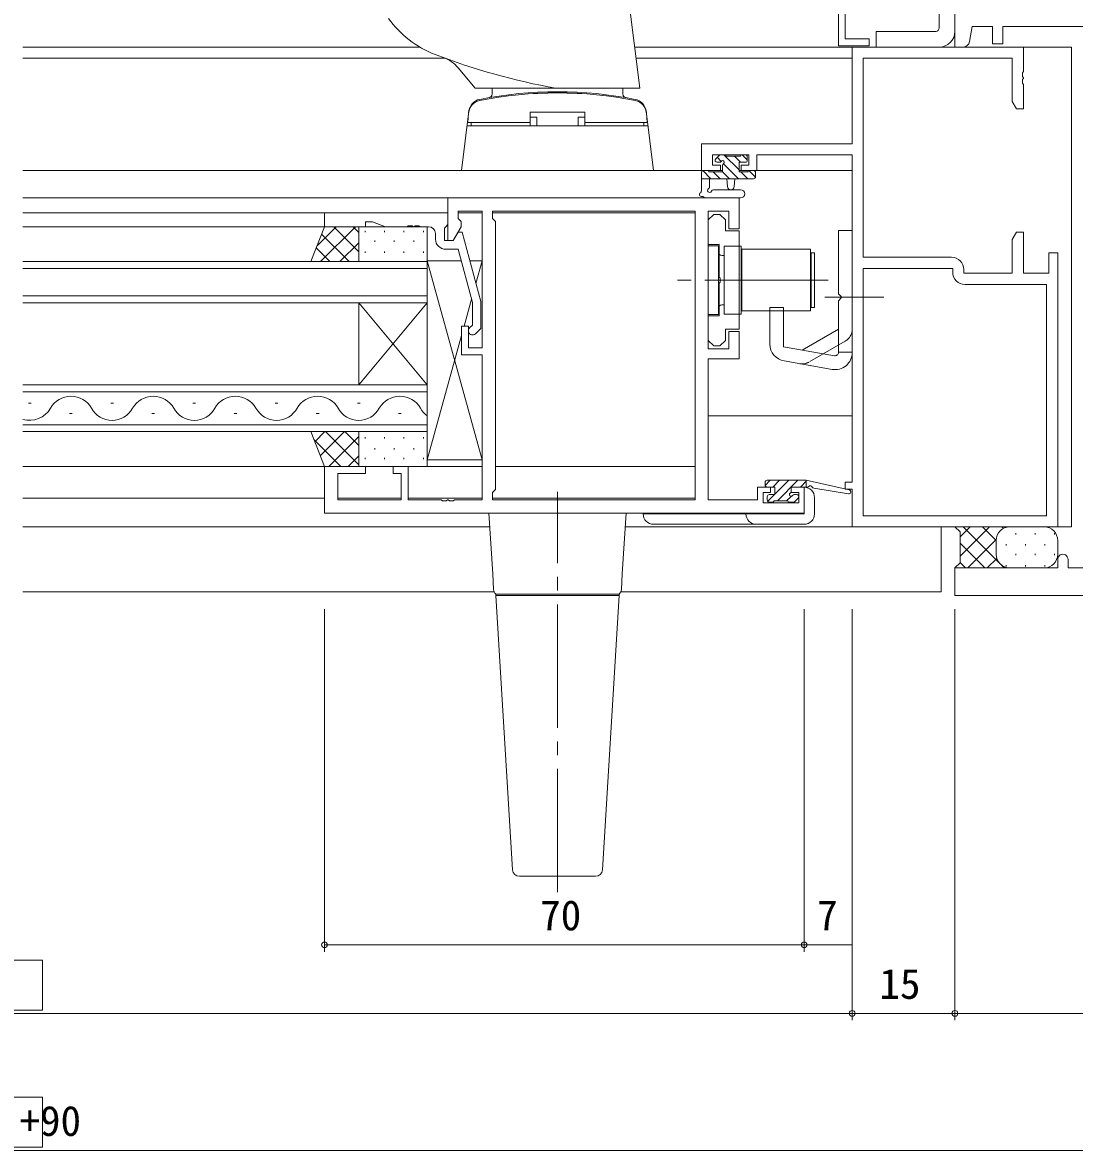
# Model space of a CAD drawing. Units: millimetres, scale not verified. Extents: x -567 to 567, y -403 to 403.
# Drawn here: x 191.2 to 344.7, y -251.5 to -86.9 of the extents above; entities that cross this region are included whole.
import ezdxf
from ezdxf.enums import TextEntityAlignment as Align

# ---------------------------------------------------------------- set-up
doc = ezdxf.new("R2010")
doc.units = ezdxf.units.MM
doc.header["$LTSCALE"] = 2
doc.linetypes.add('CHAIN2', pattern=[12, 9, -1, 1, -1])
doc.linetypes.add('DASHED3', pattern=[4, 3, -1])
for name, color, linetype, lineweight in [('0-1_USER1', 2, 'Continuous', 9), ('0-2_YKK_ZWAK', 4, 'Continuous', 9), ('0-4_YKK_12', 6, 'Continuous', 9), ('0-5_YKK_13', 7, 'Continuous', 9)]:
    doc.layers.add(name, color=color, linetype=linetype, lineweight=lineweight)
doc.styles.add('ＭＳ ゴシック', font='')
doc.styles.get('ＭＳ ゴシック').set_extended_font_data('MS Gothic')

msp = doc.modelspace()

# ---------------------------------------------------------------- linework, layer by layer
at = {"layer": '0-1_USER1'}
for p, q in [((191.274, -90.48), (249.203, -90.48)), ((280.537, -90.48), (312.574, -90.48)), ((191.274, -92.11), (252.908, -92.11)), ((280.737, -92.11), (312.274, -92.11)), ((191.274, -108.48), (255.765, -108.48)), ((282.783, -108.48), (293.374, -108.48)), ((295.774, -108.48), (312.274, -108.48)), ((191.274, -112.48), (289.344, -112.48)), ((191.274, -114.68), (253.274, -114.68)), ((254.776, -114.68), (258.273, -114.68)), ((259.776, -114.68), (289.344, -114.68)), ((289.344, -156.28), (289.344, -114.71)), ((191.274, -116.68), (235.274, -116.68)), ((250.274, -121.78), (191.274, -121.78)), ((250.274, -127.78), (250.274, -121.78)), ((191.274, -122.78), (250.274, -122.78)), ((250.274, -126.78), (191.274, -126.78)), ((191.274, -127.78), (250.274, -127.78)), ((240.274, -139.78), (240.274, -127.78)), ((250.274, -139.78), (240.274, -127.78)), ((250.274, -127.78), (240.274, -139.78)), ((250.274, -139.78), (250.274, -127.78)), ((250.274, -139.78), (191.274, -139.78)), ((250.274, -146.58), (250.274, -139.78)), ((191.274, -140.78), (250.274, -140.78)), ((192.074, -142.42), (192.474, -142.42)), ((204.074, -142.42), (204.474, -142.42)), ((216.074, -142.42), (216.474, -142.42)), ((228.074, -142.42), (228.474, -142.42)), ((240.074, -142.42), (240.474, -142.42)), ((198.074, -143.94), (198.474, -143.94)), ((210.074, -143.94), (210.474, -143.94)), ((222.074, -143.94), (222.474, -143.94)), ((234.074, -143.94), (234.474, -143.94)), ((246.074, -143.94), (246.474, -143.94)), ((291.274, -144.28), (312.274, -144.28)), ((250.274, -145.58), (191.274, -145.58)), ((191.274, -146.58), (250.274, -146.58)), ((191.274, -151.68), (258.274, -151.68)), ((260.204, -151.68), (289.344, -151.68)), ((191.274, -156.28), (235.274, -156.28)), ((237.206, -156.28), (246.473, -156.28)), ((247.476, -156.28), (258.273, -156.28)), ((259.776, -156.28), (289.344, -156.28)), ((311.774, -154.98), (311.774, -155.073)), ((191.274, -160.48), (259.396, -160.48)), ((279.152, -160.48), (312.574, -160.48)), ((325.274, -160.48), (325.274, -169.98)), ((260.052, -169.98), (191.274, -169.98)), ((325.274, -169.98), (278.496, -169.98))]:
    msp.add_line(p, q, dxfattribs=at)
msp.add_lwpolyline([(341.974, -160.48), (344.274, -160.48), (344.274, -90.48), (336.774, -90.48)], dxfattribs=at)
for centre, start, end in [((198.274, -144.857), 29.20254, 150.79746), ((210.274, -144.857), 29.20254, 150.79746), ((222.274, -144.857), 29.20254, 150.79746), ((234.274, -144.857), 29.20254, 150.79746), ((246.274, -144.857), 29.20254, 150.79746), ((192.274, -141.503), 253.08415, 330.79746), ((204.274, -141.503), 209.20254, 330.79746), ((216.274, -141.503), 209.20254, 330.79746), ((228.274, -141.503), 209.20254, 330.79746), ((240.274, -141.503), 209.20254, 330.79746), ((252.274, -141.503), 209.20254, 234.41334)]:
    msp.add_arc(centre, 3.437, start, end, dxfattribs=at)
at = {"layer": '0-2_YKK_ZWAK'}
for p, q in [((278.975, -77.754), (281.274, -96.48)), ((315.774, -88.18), (324.474, -88.18)), ((254.775, -93.501), (257.274, -96.48)), ((257.274, -96.48), (281.274, -96.48)), ((259.739, -96.48), (259.724, -97.362)), ((278.809, -96.48), (278.824, -97.362)), ((256.337, -99.822), (255.274, -108.48)), ((256.174, -101.48), (256.298, -100.064)), ((265.274, -99.98), (273.274, -99.98)), ((265.274, -99.98), (265.274, -101.98)), ((273.274, -99.98), (273.274, -101.98)), ((282.211, -99.822), (283.274, -108.48)), ((282.374, -101.48), (282.25, -100.064)), ((256.072, -101.98), (282.476, -101.98)), ((256.174, -101.48), (265.274, -101.48)), ((256.674, -101.98), (256.674, -101.48)), ((256.674, -101.98), (265.274, -101.98)), ((265.274, -100.713), (266.274, -100.713)), ((266.274, -101.98), (266.274, -100.713)), ((273.274, -100.713), (272.274, -100.713)), ((272.274, -101.98), (272.274, -100.713)), ((282.374, -101.48), (273.274, -101.48)), ((281.874, -101.98), (273.274, -101.98)), ((281.874, -101.98), (281.874, -101.48)), ((292.862, -106.268), (292.362, -106.768)), ((292.576, -106.554), (293.165, -107.143)), ((293.674, -106.18), (293.074, -106.18)), ((293.549, -106.18), (295.774, -108.406)), ((295.974, -106.38), (293.874, -106.38)), ((295.096, -106.38), (295.996, -107.28)), ((296.674, -106.18), (296.174, -106.18)), ((296.243, -106.18), (296.974, -106.911)), ((296.974, -106.98), (296.974, -106.48)), ((255.274, -108.48), (283.274, -108.48)), ((290.477, -108.496), (291.66, -109.68)), ((291.174, -108.48), (290.574, -108.48)), ((292.574, -107.28), (292.913, -107.28)), ((293.511, -107.489), (295.702, -109.68)), ((297.207, -108.492), (298.166, -109.45)), ((297.874, -108.48), (297.274, -108.48)), ((290.274, -108.78), (290.274, -111.46)), ((290.274, -109.641), (290.313, -109.68)), ((290.274, -109.68), (297.874, -109.68)), ((291.474, -110.86), (291.474, -109.68)), ((292.007, -108.68), (293.007, -109.68)), ((293.355, -108.68), (294.355, -109.68)), ((293.974, -109.68), (294.076, -110.824)), ((295.174, -109.68), (295.072, -110.824)), ((296.049, -108.68), (297.049, -109.68)), ((298.174, -109.38), (298.174, -108.78)), ((296.002, -111.28), (292.041, -111.277)), ((296.002, -112.48), (290.84, -112.48)), ((234.187, -119.451), (236.958, -116.68)), ((234.687, -121.78), (239.787, -116.68)), ((236.613, -116.68), (240.274, -120.341)), ((239.442, -116.68), (240.274, -117.512)), ((234.855, -117.75), (238.885, -121.78)), ((241.214, -117.284), (241.214, -117.484)), ((244.044, -117.284), (244.044, -117.484)), ((246.874, -117.284), (246.874, -117.484)), ((249.704, -117.284), (249.704, -117.484)), ((310.274, -126.48), (310.274, -117.23)), ((310.274, -117.23), (312.274, -117.23)), ((312.274, -117.23), (312.274, -135.045)), ((234.058, -119.781), (236.057, -121.78)), ((237.515, -121.78), (240.274, -119.021)), ((242.629, -118.699), (242.629, -118.899)), ((245.459, -118.699), (245.459, -118.899)), ((248.289, -118.699), (248.289, -118.899)), ((291.274, -119.481), (292.774, -119.481)), ((291.274, -129.481), (291.274, -119.481)), ((292.774, -129.481), (292.774, -119.481)), ((296.174, -119.981), (306.174, -119.981)), ((306.174, -128.981), (306.174, -119.981)), ((241.214, -120.314), (241.214, -120.514)), ((242.629, -121.729), (242.629, -121.78)), ((244.044, -120.314), (244.044, -120.514)), ((245.459, -121.729), (245.459, -121.78)), ((246.874, -120.314), (246.874, -120.514)), ((248.289, -121.729), (248.289, -121.78)), ((249.704, -120.314), (249.704, -120.514)), ((258.274, -150.68), (250.274, -121.68)), ((258.274, -121.68), (257.37, -124.957)), ((293.574, -120.881), (293.274, -120.881)), ((293.574, -120.881), (293.574, -128.081)), ((306.774, -120.481), (306.774, -128.481)), ((310.674, -126.88), (310.274, -126.48)), ((256.74, -127.241), (255.653, -131.18)), ((293.574, -128.081), (293.274, -128.081)), ((296.174, -127.481), (296.074, -127.481)), ((310.674, -127.08), (310.274, -127.48)), ((310.274, -135.045), (310.274, -127.48)), ((310.674, -127.08), (310.674, -126.88)), ((292.774, -129.481), (291.274, -129.481)), ((300.274, -133.811), (300.274, -128.48)), ((300.274, -128.48), (302.274, -128.48)), ((302.274, -134.23), (302.274, -128.48)), ((310.274, -131.641), (304.967, -134.705)), ((255.274, -132.555), (250.274, -150.68)), ((302.274, -134.23), (309.687, -135.537)), ((302.34, -136.273), (309.34, -137.507)), ((310.274, -134.98), (312.274, -134.98)), ((237.672, -151.68), (233.727, -147.735)), ((235.342, -146.58), (233.857, -148.066)), ((238.171, -146.58), (234.653, -150.098)), ((240.274, -151.453), (235.401, -146.58)), ((240.274, -147.305), (235.899, -151.68)), ((240.274, -148.625), (238.229, -146.58)), ((241.214, -147.584), (241.214, -147.384)), ((244.044, -147.584), (244.044, -147.384)), ((246.874, -147.584), (246.874, -147.384)), ((249.704, -147.584), (249.704, -147.384)), ((242.629, -149.199), (242.629, -148.999)), ((245.459, -149.199), (245.459, -148.999)), ((248.289, -149.199), (248.289, -148.999)), ((240.274, -150.134), (238.728, -151.68)), ((241.214, -150.614), (241.214, -150.414)), ((244.044, -150.614), (244.044, -150.414)), ((246.874, -150.614), (246.874, -150.414)), ((249.704, -150.614), (249.704, -150.414)), ((299.576, -153.98), (299.576, -154.38)), ((300.329, -153.68), (299.58, -154.429)), ((299.876, -153.68), (305.574, -153.68)), ((299.876, -154.68), (300.976, -154.68)), ((301.676, -153.68), (300.676, -154.68)), ((303.023, -153.68), (300.976, -155.727)), ((304.37, -153.68), (301.37, -156.68)), ((305.574, -153.824), (304.717, -154.68)), ((305.276, -154.7), (305.276, -158.6)), ((305.574, -153.68), (305.574, -154.68)), ((305.574, -153.68), (311.84, -155.088)), ((305.574, -154.68), (305.661, -154.694)), ((299.876, -156.08), (299.876, -156.58)), ((300.923, -155.78), (299.939, -156.764)), ((303.367, -156.03), (302.717, -156.68)), ((304.176, -155.78), (303.837, -155.78)), ((303.888, -156.792), (304.388, -156.292)), ((306.687, -154.86), (311.726, -155.676)), ((306.776, -158.6), (306.776, -156.2)), ((300.176, -156.88), (300.676, -156.88)), ((300.876, -156.68), (302.876, -156.68)), ((303.076, -156.88), (303.676, -156.88)), ((259.816, -167.341), (259.274, -158.48)), ((279.274, -158.48), (278.276, -158.48)), ((279.274, -158.48), (278.732, -167.341)), ((305.276, -158.6), (281.776, -158.6)), ((283.276, -160.1), (305.276, -160.1)), ((332.303, -160.48), (328.024, -164.76)), ((329.475, -160.48), (328.024, -161.931)), ((333.692, -165.704), (328.468, -160.48)), ((333.274, -162.457), (331.297, -160.48)), ((334.351, -160.706), (334.125, -160.48)), ((335.132, -160.48), (335.126, -160.486)), ((335.274, -160.48), (340.274, -160.48)), ((331.64, -166.48), (328.024, -162.864)), ((333.279, -162.333), (329.132, -166.48)), ((333.274, -164.48), (333.274, -162.48)), ((333.274, -162.48), (333.274, -164.48)), ((336.142, -161.604), (336.142, -161.404)), ((338.972, -161.604), (338.972, -161.404)), ((341.802, -161.604), (341.802, -161.404)), ((342.274, -162.48), (342.274, -164.48)), ((333.312, -164.634), (333.312, -164.434)), ((334.727, -163.219), (334.727, -163.019)), ((336.142, -164.634), (336.142, -164.434)), ((337.557, -163.219), (337.557, -163.019)), ((338.972, -164.634), (338.972, -164.434)), ((340.387, -163.219), (340.387, -163.019)), ((341.802, -164.634), (341.802, -164.434)), ((328.812, -166.48), (328.024, -165.693)), ((333.365, -165.076), (331.96, -166.48)), ((334.468, -166.48), (334.05, -166.062)), ((334.727, -166.249), (334.727, -166.049)), ((337.557, -166.249), (337.557, -166.049)), ((340.387, -166.249), (340.387, -166.049)), ((259.816, -167.341), (259.955, -169.607)), ((278.732, -167.341), (278.593, -169.607)), ((334.837, -166.432), (334.789, -166.48)), ((340.274, -166.48), (335.274, -166.48)), ((259.938, -169.341), (259.931, -169.219)), ((278.617, -169.219), (278.61, -169.341)), ((260.936, -170.28), (260.274, -170.28)), ((260.274, -170.28), (260.274, -170.48)), ((260.274, -170.48), (262.717, -210.541)), ((260.274, -170.48), (278.274, -170.48)), ((278.274, -170.48), (260.274, -170.48)), ((260.994, -170.28), (260.936, -170.28)), ((275.831, -210.541), (278.274, -170.48)), ((278.274, -170.28), (277.612, -170.28)), ((278.274, -170.48), (278.274, -170.28)), ((263.715, -211.48), (274.833, -211.48))]:
    msp.add_line(p, q, dxfattribs=at)
at = {"layer": '0-2_YKK_ZWAK', "linetype": 'DASHED3'}
for p, q in [((306.274, -121.481), (306.174, -121.481)), ((306.274, -127.481), (306.174, -127.481)), ((311.274, -133.373), (305.967, -136.437))]:
    msp.add_line(p, q, dxfattribs=at)
at = {"layer": '0-2_YKK_ZWAK', "linetype": 'CHAIN2'}
for p, q in [((308.774, -124.481), (286.344, -124.481)), ((308.274, -126.98), (316.904, -126.98)), ((269.274, -213.789), (269.274, -155.375))]:
    msp.add_line(p, q, dxfattribs=at)
at = {"layer": '0-2_YKK_ZWAK'}
for points in [[(324.974, -87.68), (324.974, -75.48), (327.274, -75.48), (327.274, -88.18)], [(324.974, -90.48), (315.774, -90.48), (315.774, -88.18)], [(293.374, -107.741), (293.374, -108.68), (291.374, -108.68)], [(297.074, -108.68), (295.774, -108.68), (295.774, -107.28), (296.674, -107.28)], [(306.174, -128.981), (296.174, -128.981), (296.174, -119.981)], [(258.274, -135.68), (258.274, -150.68), (250.274, -150.68), (250.274, -121.68), (255.25, -121.68)], [(256.492, -121.68), (258.274, -121.68), (258.274, -134.08)], [(296.174, -121.481), (296.074, -121.481), (296.074, -127.481)], [(306.774, -120.481), (306.274, -120.481), (306.274, -128.481), (306.774, -128.481)], [(300.976, -154.68), (300.976, -155.78), (300.176, -155.78)], [(303.376, -155.319), (303.376, -154.68), (305.574, -154.68)], [(278.276, -158.48), (260.272, -158.48), (259.274, -158.48)], [(327.274, -166.48), (328.024, -165.73), (328.024, -161.23), (327.274, -160.48), (335.274, -160.48)], [(335.274, -166.48), (327.274, -166.48), (328.024, -165.73), (328.024, -161.23), (327.274, -160.48)], [(277.612, -170.28), (277.554, -170.28), (269.274, -170.28), (260.994, -170.28)]]:
    msp.add_lwpolyline(points, dxfattribs=at)
for points in [[(240.274, -121.78), (240.274, -116.68), (235.274, -116.68), (233.274, -121.78)], [(240.274, -116.68), (240.274, -121.78), (250.274, -121.78), (250.274, -116.68)], [(293.574, -129.431), (293.574, -119.531), (296.074, -119.531), (296.074, -129.431)], [(240.274, -146.58), (240.274, -151.68), (235.274, -151.68), (233.274, -146.58)], [(240.274, -151.68), (240.274, -146.58), (250.274, -146.58), (250.274, -151.68)]]:
    msp.add_lwpolyline(points, close=True, dxfattribs=at)
for centre, radius, start, end in [((256.812, -77.553), 15, 215.67719, 248.89946), ((324.474, -87.68), 0.5, 270, 0), ((324.974, -88.18), 2.3, 270, 0), ((285.974, -1.98), 96.004, 248.89946, 259.84414), ((250.944, -96.715), 5, 40, 69.70749), ((269.274, -154.78), 57.8, 78.68116, 101.31884), ((258.29, -100.238), 2, 101.35225, 175), ((258.3, -100.243), 2, 101.34174, 173), ((258.322, -100.065), 2, 101.31884, 173), ((269.274, -154.946), 57.8, 78.64775, 101.35225), ((269.274, -154.954), 57.8, 78.65884, 101.34174), ((259.224, -97.353), 0.5, 279.92669, 359), ((279.324, -97.353), 0.5, 181, 260.07331), ((280.226, -100.065), 2, 7, 78.68116), ((280.248, -100.243), 2, 7, 78.65826), ((280.258, -100.238), 2, 5, 78.64775), ((292.574, -106.98), 0.3, 135, 270), ((293.074, -106.48), 0.3, 90, 135), ((293.674, -106.38), 0.2, 0, 90), ((296.174, -106.38), 0.2, 90, 180), ((296.674, -106.48), 0.3, 0, 90), ((296.674, -106.98), 0.3, 270, 0), ((290.574, -108.78), 0.3, 90, 180), ((291.174, -108.68), 0.2, 0, 90), ((292.913, -106.98), 0.3, 270, 326.94427), ((293.374, -107.28), 0.25, 303.05573, 146.94427), ((293.674, -107.741), 0.3, 123.05573, 180), ((297.274, -108.68), 0.2, 90, 180), ((297.874, -108.78), 0.3, 0, 90), ((297.874, -109.38), 0.3, 270, 0), ((290.274, -111.98), 0.3, 120, 280.52878), ((289.974, -111.46), 0.3, 300, 0), ((291.474, -111.38), 0.3, 120, 340.81024), ((291.174, -110.86), 0.3, 300, 0), ((292.041, -111.577), 0.3, 89.95977, 160.81024), ((294.574, -110.78), 0.5, 185.09207, 354.90793), ((296.002, -111.88), 0.6, 269.95977, 89.95977), ((290.384, -112.57), 0.3, 40.52878, 100.52878), ((290.84, -112.18), 0.3, 220.52878, 270), ((293.274, -120.381), 0.5, 180, 270), ((293.274, -128.581), 0.5, 90, 180), ((302.774, -133.811), 2.5, 180, 260), ((309.774, -135.045), 2.5, 260, 0), ((309.774, -135.009), 0.5, 260, 0), ((299.876, -153.98), 0.3, 90, 180), ((299.876, -154.38), 0.3, 180, 270), ((305.276, -156.2), 1.5, 0, 90), ((305.709, -154.398), 0.3, 260.80246, 320.80246), ((306.174, -154.777), 0.3, 20.80246, 140.80246), ((306.735, -154.564), 0.3, 200.80246, 260.80246), ((300.176, -156.08), 0.3, 90, 180), ((303.376, -155.78), 0.25, 123.05573, 326.94427), ((303.076, -155.319), 0.3, 303.05573, 0), ((303.837, -156.08), 0.3, 90, 146.94427), ((304.176, -156.08), 0.3, 315, 90), ((311.774, -155.38), 0.3, 260.80246, 77.34138), ((300.176, -156.58), 0.3, 180, 270), ((300.676, -156.68), 0.2, 270, 0), ((303.076, -156.68), 0.2, 180, 270), ((303.676, -156.58), 0.3, 270, 315), ((283.276, -158.6), 1.5, 180, 270), ((298.276, -158.6), 1.5, 180, 270), ((305.276, -158.6), 1.5, 270, 0), ((335.274, -162.48), 2, 90, 180), ((335.274, -162.48), 2, 90, 180), ((340.274, -162.48), 2, 0, 90), ((335.274, -164.48), 2, 180, 270), ((335.274, -164.48), 2, 180, 270), ((340.274, -164.48), 2, 270, 0), ((260.953, -169.546), 1, 183.49995, 228.27431), ((277.595, -169.546), 1, 311.96557, 356.50013), ((263.715, -210.48), 1, 183.48932, 270), ((274.833, -210.48), 1, 270, 356.51068)]:
    msp.add_arc(centre, radius, start, end, dxfattribs=at)
at = {"layer": '0-2_YKK_ZWAK', "linetype": 'DASHED3'}
for centre, start, end in [((310.274, -131.641), 300, 0), ((304.967, -134.705), 260, 300)]:
    msp.add_arc(centre, 2, start, end, dxfattribs=at)
at = {"layer": '0-4_YKK_12'}
for p, q in [((235.274, -172.48), (235.274, -222.48)), ((305.274, -172.48), (305.274, -222.48)), ((305.274, -172.48), (305.274, -222.48)), ((312.274, -172.48), (312.274, -232.48)), ((312.274, -172.48), (312.274, -232.48)), ((327.274, -172.48), (327.274, -232.48)), ((327.274, -172.48), (327.274, -232.48)), ((305.274, -221.48), (235.274, -221.48)), ((312.274, -221.48), (305.274, -221.48)), ((67.274, -231.48), (312.274, -231.48)), ((327.274, -231.48), (312.274, -231.48)), ((327.274, -231.48), (387.274, -231.48)), ((29.274, -251.48), (350.274, -251.48))]:
    msp.add_line(p, q, dxfattribs=at)
for points in [[(194.101, -223.704), (194.101, -231), (181.967, -231), (181.967, -223.704)], [(194.101, -243.704), (194.101, -251), (181.967, -251), (181.967, -243.704)]]:
    msp.add_lwpolyline(points, close=True, dxfattribs=at)
for centre in [(235.274, -221.48), (305.274, -221.48), (305.274, -221.48), (312.274, -231.48), (312.274, -231.48), (327.274, -231.48), (327.274, -231.48)]:
    msp.add_circle(centre, 0.425, dxfattribs=at)
at = {"layer": '0-5_YKK_13'}
for p, q in [((289.344, -114.41), (289.344, -156.55)), ((251.474, -117.68), (251.474, -118.48)), ((313.904, -158.85), (313.904, -122.78))]:
    msp.add_line(p, q, dxfattribs=at)
for points in [[(328.427, -90.48), (327.274, -90.48), (327.274, 4.52), (387.274, 4.52)], [(353.774, -87.48), (334.274, -87.48), (334.274, -89.98), (332.774, -89.98), (332.774, -87.48), (329.774, -87.48), (329.413, -89.645)], [(326.774, -121.15), (313.904, -121.15), (313.904, -92.11), (335.644, -92.11), (335.644, -98.389), (336.274, -99.48), (337.274, -99.48), (337.274, -95.938), (337.154, -95.755), (337.154, -95.205), (337.274, -95.022), (337.274, -94.938), (337.154, -94.755), (337.154, -94.205), (337.274, -94.022), (337.274, -90.48), (312.274, -90.48), (312.274, -104.58), (290.274, -104.58), (290.274, -108.48), (293.074, -108.48), (293.074, -107.68), (291.904, -107.68), (291.904, -106.21), (297.174, -106.21), (297.174, -107.68), (296.074, -107.68), (296.074, -108.48), (298.374, -108.48), (298.374, -106.21), (312.274, -106.21)], [(312.274, -106.21), (312.274, -153.98), (311.274, -153.98), (311.274, -154.98), (312.274, -154.98), (312.274, -160.48), (342.274, -160.48), (342.274, -120.48), (340.974, -120.48), (340.974, -123.48), (337.274, -123.48), (337.274, -117.48), (336.274, -117.48), (335.644, -118.571), (335.644, -123.48), (328.574, -123.48), (328.574, -122.95)], [(305.274, -158.48), (235.274, -158.48), (235.274, -151.68), (241.274, -151.68), (241.274, -152.68), (237.204, -152.68), (237.204, -156.55), (246.474, -156.55), (246.474, -152.68), (245.274, -152.68), (245.274, -151.68), (247.474, -151.68), (247.474, -156.55), (252.316, -156.55), (252.499, -156.67), (253.049, -156.67), (253.232, -156.55), (253.316, -156.55), (253.499, -156.67), (254.049, -156.67), (254.232, -156.55), (258.274, -156.55), (258.274, -135.38), (255.274, -135.38), (255.274, -131.18), (256.274, -131.18), (256.274, -134.38), (258.274, -134.38), (258.274, -114.41), (254.774, -114.41), (254.774, -115.48), (255.204, -115.91), (255.204, -116.723), (254.074, -118.68), (253.274, -118.68), (253.274, -112.48), (295.774, -112.48), (295.774, -116.98), (294.274, -116.98), (294.274, -114.41)], [(253.274, -114.68), (235.274, -114.68), (235.274, -116.68), (241.274, -116.68), (241.274, -115.98), (242.274, -115.98), (244.197, -116.68), (247.316, -116.68), (247.499, -116.56), (248.049, -116.56), (248.232, -116.68), (248.316, -116.68), (248.499, -116.56), (249.049, -116.56), (249.232, -116.68), (250.474, -116.68)], [(257.298, -132.304), (258.074, -131.529), (258.074, -127.583), (255.367, -117.48), (254.767, -117.48), (254.074, -118.68), (252.774, -118.68), (252.774, -116.88), (252.974, -116.68), (253.274, -116.38), (253.274, -114.68)], [(294.274, -114.41), (291.274, -114.41), (291.274, -134.48), (294.274, -134.48), (294.274, -131.98), (295.774, -131.98), (295.774, -135.98), (291.274, -135.98), (291.274, -156.55), (298.474, -156.55), (298.474, -155.75), (298.474, -154.68), (300.374, -154.68), (300.374, -155.48), (299.274, -155.48), (299.274, -156.98), (304.474, -156.98), (304.474, -155.48), (303.374, -155.48), (303.374, -154.68), (305.274, -154.68), (305.274, -158.48)], [(252.974, -119.98), (254.794, -119.98), (256.874, -127.741), (256.874, -131.032), (256.45, -131.456)], [(313.904, -158.85), (313.904, -122.78), (326.944, -122.78), (326.944, -123.31)], [(328.744, -125.11), (340.644, -125.11), (340.644, -158.85), (313.904, -158.85)], [(372.274, -165.23), (372.274, -166.48), (387.274, -166.48), (387.274, -170.48), (327.274, -170.48), (327.274, -166.48), (342.274, -166.48), (342.274, -165.23)], [(343.774, -165.23), (343.774, -166.48), (353.774, -166.48)]]:
    msp.add_lwpolyline(points, dxfattribs=at)
for points in [[(310.274, -55.48), (310.274, -90.28), (314.774, -90.28), (314.774, -89.28), (311.274, -89.28), (311.274, -67.98), (313.874, -67.98), (313.874, -70.57), (313.677, -70.852), (313.677, -71.745), (313.98, -72.58), (314.774, -72.58), (314.774, -67.08), (311.274, -67.08), (311.274, -56.48), (326.274, -56.48), (326.274, -58.88), (326.674, -59.88), (327.274, -59.88), (327.274, -55.48)], [(289.344, -114.41), (289.344, -156.55), (259.774, -156.55), (259.774, -155.48), (260.204, -155.05), (260.204, -115.91), (259.774, -115.48), (259.774, -114.41)], [(295.774, -131.656), (295.774, -117.306), (293.774, -117.306), (293.774, -115.681), (292.974, -114.881), (292.074, -114.881), (291.274, -115.681), (291.274, -119.281), (292.874, -119.281), (292.874, -124.023), (292.994, -124.206), (292.994, -124.756), (292.874, -124.939), (292.874, -129.681), (291.274, -129.681), (291.274, -133.281), (292.074, -134.081), (292.974, -134.081), (293.774, -133.281), (293.774, -131.656)]]:
    msp.add_lwpolyline(points, close=True, dxfattribs=at)
for centre, radius, start, end in [((328.427, -89.48), 1, 269.99999, 350.53769), ((250.474, -117.68), 1, 0.00001, 89.99999), ((252.974, -118.48), 1.5, 180.00001, 269.99999), ((326.774, -122.95), 1.8, 0.00001, 89.99999), ((328.744, -123.31), 1.8, 180.00001, 269.99999), ((256.874, -131.88), 0.6, 134.99999, 315.00001), ((343.024, -165.23), 0.75, 359.99999, 180.00001)]:
    msp.add_arc(centre, radius, start, end, dxfattribs=at)

# ---------------------------------------------------------------- texts
at = {"layer": '0-4_YKK_12', "style": 'ＭＳ ゴシック'}
for s, p in [('70', (266.754, -220.68)), ('7', (307.174, -220.68)), ('15', (316.254, -230.68)), ('W= EW +90', (172.814, -250.68))]:
    msp.add_text(s, height=4.399, dxfattribs=at).set_placement(p, align=Align.BOTTOM_LEFT)

doc.saveas('drawing.dxf')
